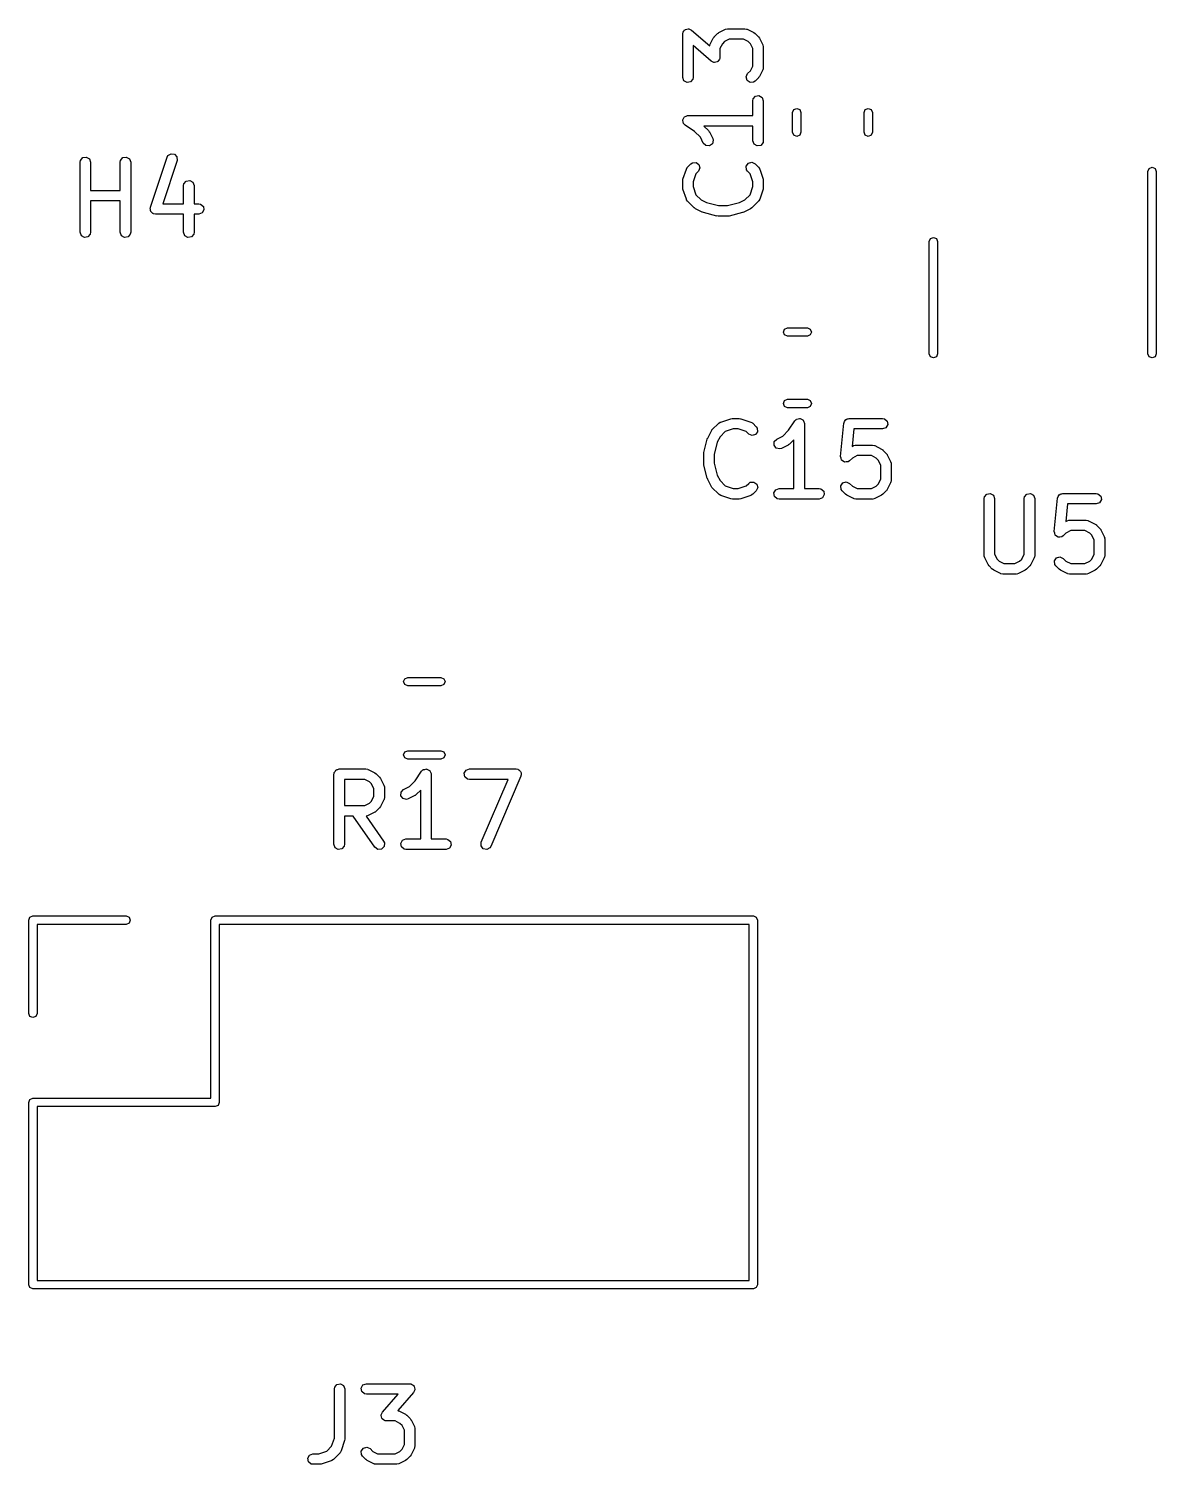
# Model space of a CAD drawing. Extents: x 96.6 to 192.3, y -145.4 to -48.3.
# Drawn here: x 101.53 to 117.62, y -140.64 to -120.16 of the extents above; entities that cross this region are included whole.
import ezdxf

# ---------------------------------------------------------------- set-up
doc = ezdxf.new("R2010")
doc.units = 0
doc.layers.add('BLACK', color=7, linetype='CONTINUOUS')

msp = doc.modelspace()

# ---------------------------------------------------------------- linework, layer by layer
at = {"layer": 'BLACK', "linetype": 'CONTINUOUS'}
for p, q in [((110.867, -120.212), (110.88, -120.197)), ((110.88, -120.197), (110.89, -120.18)), ((110.89, -120.18), (110.896, -120.178)), ((110.896, -120.178), (110.9, -120.173)), ((110.9, -120.173), (110.92, -120.17)), ((110.92, -120.17), (110.939, -120.163)), ((110.939, -120.163), (110.945, -120.165)), ((110.945, -120.165), (110.95, -120.164)), ((110.95, -120.164), (110.968, -120.174)), ((110.968, -120.174), (110.987, -120.182)), ((110.987, -120.182), (111.247, -120.409)), ((111.38, -120.219), (111.475, -120.171)), ((111.475, -120.171), (111.5, -120.164)), ((111.5, -120.164), (111.505, -120.165)), ((111.505, -120.165), (111.509, -120.163)), ((111.509, -120.163), (111.747, -120.163)), ((111.747, -120.163), (111.773, -120.168)), ((111.773, -120.168), (111.776, -120.17)), ((111.776, -120.17), (111.78, -120.171)), ((111.78, -120.171), (111.876, -120.219)), ((110.862, -120.238), (110.864, -120.227)), ((110.862, -120.857), (110.862, -120.238)), ((110.864, -120.224), (110.865, -120.221)), ((110.864, -120.227), (110.864, -120.224)), ((110.865, -120.221), (110.867, -120.212)), ((111.269, -120.628), (111.012, -120.403)), ((111.012, -120.403), (111.012, -120.857)), ((111.247, -120.409), (111.248, -120.403)), ((111.248, -120.403), (111.251, -120.399)), ((111.251, -120.395), (111.299, -120.3)), ((111.251, -120.399), (111.251, -120.395)), ((111.299, -120.3), (111.312, -120.282)), ((111.312, -120.282), (111.313, -120.28)), ((111.313, -120.28), (111.361, -120.233)), ((111.361, -120.233), (111.379, -120.22)), ((111.379, -120.22), (111.38, -120.219)), ((111.428, -120.378), (111.393, -120.446)), ((111.458, -120.347), (111.428, -120.378)), ((111.527, -120.313), (111.458, -120.347)), ((111.729, -120.313), (111.527, -120.313)), ((111.798, -120.347), (111.729, -120.313)), ((111.828, -120.378), (111.798, -120.347)), ((111.862, -120.446), (111.828, -120.378)), ((111.876, -120.219), (111.894, -120.232)), ((111.894, -120.232), (111.895, -120.233)), ((111.895, -120.233), (111.943, -120.28)), ((111.943, -120.28), (111.956, -120.299)), ((111.956, -120.299), (111.957, -120.3)), ((111.957, -120.3), (112.004, -120.395)), ((112.004, -120.395), (112.012, -120.42)), ((111.376, -120.613), (111.365, -120.63)), ((111.389, -120.597), (111.376, -120.613)), ((111.39, -120.589), (111.389, -120.597)), ((111.392, -120.586), (111.39, -120.589)), ((111.393, -120.571), (111.391, -120.583)), ((111.391, -120.583), (111.392, -120.586)), ((111.393, -120.446), (111.393, -120.571)), ((111.862, -120.697), (111.862, -120.446)), ((112.012, -120.42), (112.011, -120.424)), ((112.011, -120.424), (112.012, -120.429)), ((112.012, -120.429), (112.012, -120.714)), ((111.288, -120.635), (111.269, -120.628)), ((111.305, -120.645), (111.288, -120.635)), ((111.311, -120.644), (111.305, -120.645)), ((111.317, -120.646), (111.311, -120.644)), ((111.336, -120.64), (111.317, -120.646)), ((111.356, -120.636), (111.336, -120.64)), ((111.36, -120.632), (111.356, -120.636)), ((111.365, -120.63), (111.36, -120.632)), ((111.767, -120.851), (111.789, -120.804)), ((111.789, -120.804), (111.828, -120.765)), ((111.828, -120.765), (111.862, -120.697)), ((112.004, -120.748), (111.957, -120.843)), ((112.005, -120.743), (112.004, -120.748)), ((112.008, -120.74), (112.005, -120.743)), ((112.012, -120.714), (112.008, -120.74)), ((110.88, -120.905), (110.862, -120.857)), ((110.924, -120.931), (110.88, -120.905)), ((110.975, -120.922), (110.924, -120.931)), ((111.008, -120.883), (110.975, -120.922)), ((111.012, -120.857), (111.008, -120.883)), ((111.781, -120.9), (111.767, -120.851)), ((111.823, -120.93), (111.781, -120.9)), ((111.874, -120.925), (111.823, -120.93)), ((111.895, -120.91), (111.874, -120.925)), ((111.943, -120.863), (111.895, -120.91)), ((111.957, -120.843), (111.943, -120.861)), ((111.943, -120.861), (111.943, -120.863)), ((111.862, -121.19), (111.867, -121.165)), ((111.862, -121.401), (111.862, -121.19)), ((111.867, -121.165), (111.9, -121.126)), ((111.9, -121.126), (111.95, -121.117)), ((111.95, -121.117), (111.995, -121.142)), ((111.995, -121.142), (112.012, -121.19)), ((112.012, -121.19), (112.012, -121.762)), ((110.874, -121.444), (110.883, -121.424)), ((110.883, -121.424), (110.887, -121.422)), ((110.887, -121.422), (110.889, -121.419)), ((110.889, -121.419), (110.91, -121.411)), ((110.91, -121.411), (110.929, -121.402)), ((110.929, -121.402), (110.933, -121.403)), ((110.933, -121.403), (110.937, -121.401)), ((110.937, -121.401), (111.862, -121.401)), ((112.43, -121.359), (112.448, -121.317)), ((112.43, -121.641), (112.43, -121.359)), ((112.448, -121.317), (112.49, -121.299)), ((112.49, -121.299), (112.532, -121.317)), ((112.532, -121.317), (112.55, -121.359)), ((112.55, -121.359), (112.55, -121.641)), ((113.45, -121.359), (113.468, -121.317)), ((113.45, -121.641), (113.45, -121.359)), ((113.468, -121.317), (113.51, -121.299)), ((113.51, -121.299), (113.552, -121.317)), ((113.552, -121.317), (113.57, -121.359)), ((113.57, -121.359), (113.57, -121.641)), ((110.863, -121.471), (110.864, -121.467)), ((110.869, -121.492), (110.863, -121.471)), ((110.864, -121.463), (110.874, -121.444)), ((110.864, -121.467), (110.864, -121.463)), ((110.872, -121.514), (110.869, -121.492)), ((110.876, -121.516), (110.872, -121.514)), ((110.877, -121.521), (110.876, -121.516)), ((110.896, -121.539), (110.877, -121.521)), ((111.032, -121.63), (110.896, -121.539)), ((111.114, -121.711), (111.032, -121.63)), ((111.862, -121.551), (111.166, -121.551)), ((111.166, -121.551), (111.229, -121.614)), ((111.229, -121.614), (111.241, -121.632)), ((111.241, -121.632), (111.243, -121.633)), ((111.243, -121.633), (111.29, -121.728)), ((111.862, -121.762), (111.862, -121.551)), ((112.448, -121.683), (112.43, -121.641)), ((112.55, -121.641), (112.532, -121.683)), ((113.468, -121.683), (113.45, -121.641)), ((113.57, -121.641), (113.552, -121.683)), ((111.156, -121.795), (111.114, -121.711)), ((111.193, -121.831), (111.156, -121.795)), ((111.244, -121.834), (111.193, -121.831)), ((111.286, -121.803), (111.244, -121.834)), ((111.298, -121.753), (111.286, -121.803)), ((111.29, -121.728), (111.298, -121.753)), ((111.88, -121.81), (111.862, -121.762)), ((111.924, -121.836), (111.88, -121.81)), ((111.975, -121.827), (111.924, -121.836)), ((112.008, -121.788), (111.975, -121.827)), ((112.012, -121.762), (112.008, -121.788)), ((112.49, -121.701), (112.448, -121.683)), ((112.532, -121.683), (112.49, -121.701)), ((113.51, -121.701), (113.468, -121.683)), ((113.552, -121.683), (113.51, -121.701)), ((102.263, -122.067), (102.268, -122.042)), ((102.268, -122.042), (102.301, -122.002)), ((102.301, -122.002), (102.351, -121.994)), ((102.351, -121.994), (102.396, -122.019)), ((102.396, -122.019), (102.413, -122.067)), ((102.835, -122.067), (102.839, -122.042)), ((102.839, -122.042), (102.872, -122.002)), ((102.872, -122.002), (102.923, -121.994)), ((102.923, -121.994), (102.967, -122.019)), ((102.967, -122.019), (102.985, -122.067)), ((103.267, -122.71), (103.505, -121.996)), ((103.647, -122.043), (103.442, -122.659)), ((103.505, -121.996), (103.517, -121.973)), ((103.517, -121.973), (103.561, -121.946)), ((103.561, -121.946), (103.612, -121.954)), ((103.612, -121.954), (103.646, -121.992)), ((103.646, -121.992), (103.647, -122.043)), ((102.263, -123.067), (102.263, -122.067)), ((102.413, -122.067), (102.413, -122.469)), ((102.835, -122.469), (102.835, -122.067)), ((102.985, -122.067), (102.985, -123.067)), ((110.866, -122.31), (110.914, -122.167)), ((110.914, -122.167), (110.926, -122.144)), ((110.926, -122.144), (110.93, -122.142)), ((110.93, -122.142), (110.932, -122.137)), ((110.932, -122.137), (110.98, -122.09)), ((110.98, -122.09), (111.001, -122.075)), ((111.001, -122.075), (111.052, -122.07)), ((111.051, -122.231), (111.012, -122.346)), ((111.086, -122.196), (111.051, -122.231)), ((111.052, -122.07), (111.094, -122.1)), ((111.107, -122.149), (111.086, -122.196)), ((111.094, -122.1), (111.107, -122.149)), ((111.77, -122.123), (111.799, -122.081)), ((111.774, -122.175), (111.77, -122.123)), ((111.789, -122.196), (111.774, -122.175)), ((111.824, -122.231), (111.789, -122.196)), ((111.799, -122.081), (111.849, -122.068)), ((111.862, -122.346), (111.824, -122.231)), ((111.849, -122.068), (111.895, -122.09)), ((111.895, -122.09), (111.943, -122.137)), ((111.943, -122.137), (111.958, -122.159)), ((111.958, -122.159), (111.958, -122.163)), ((111.958, -122.163), (111.961, -122.167)), ((111.961, -122.167), (112.009, -122.31)), ((117.5, -122.2), (117.518, -122.158)), ((117.5, -124), (117.5, -122.2)), ((117.518, -122.158), (117.56, -122.14)), ((117.56, -122.14), (117.602, -122.158)), ((117.602, -122.158), (117.62, -122.2)), ((117.62, -122.2), (117.62, -124)), ((103.739, -122.401), (103.744, -122.375)), ((103.739, -122.659), (103.739, -122.401)), ((103.744, -122.375), (103.777, -122.336)), ((103.777, -122.336), (103.827, -122.327)), ((103.827, -122.327), (103.872, -122.353)), ((103.872, -122.353), (103.889, -122.401)), ((103.889, -122.401), (103.889, -122.659)), ((110.862, -122.333), (110.866, -122.311)), ((110.862, -122.429), (110.862, -122.333)), ((110.863, -122.43), (110.862, -122.429)), ((110.866, -122.452), (110.863, -122.43)), ((110.866, -122.311), (110.866, -122.31)), ((110.914, -122.595), (110.866, -122.452)), ((111.012, -122.346), (111.012, -122.416)), ((111.012, -122.416), (111.051, -122.531)), ((111.824, -122.531), (111.862, -122.416)), ((111.862, -122.416), (111.862, -122.346)), ((112.009, -122.452), (111.961, -122.595)), ((112.012, -122.429), (112.008, -122.451)), ((112.008, -122.451), (112.009, -122.452)), ((112.009, -122.31), (112.012, -122.332)), ((112.012, -122.332), (112.012, -122.333)), ((112.012, -122.333), (112.012, -122.429)), ((102.413, -122.469), (102.835, -122.469)), ((102.835, -122.619), (102.413, -122.619)), ((102.413, -122.619), (102.413, -123.067)), ((102.835, -123.067), (102.835, -122.619)), ((103.442, -122.659), (103.739, -122.659)), ((103.889, -122.659), (103.957, -122.659)), ((103.957, -122.659), (103.983, -122.664)), ((103.983, -122.664), (104.022, -122.697)), ((110.917, -122.599), (110.914, -122.595)), ((110.917, -122.603), (110.917, -122.599)), ((110.932, -122.624), (110.917, -122.603)), ((111.027, -122.72), (110.932, -122.624)), ((111.051, -122.531), (111.125, -122.605)), ((111.125, -122.605), (111.202, -122.644)), ((111.202, -122.644), (111.375, -122.687)), ((111.5, -122.687), (111.673, -122.644)), ((111.673, -122.644), (111.75, -122.605)), ((111.75, -122.605), (111.824, -122.531)), ((111.943, -122.624), (111.848, -122.72)), ((111.945, -122.62), (111.943, -122.624)), ((111.949, -122.618), (111.945, -122.62)), ((111.961, -122.595), (111.949, -122.618)), ((103.264, -122.721), (103.267, -122.716)), ((103.268, -122.741), (103.264, -122.721)), ((103.267, -122.716), (103.267, -122.71)), ((103.268, -122.762), (103.268, -122.741)), ((103.272, -122.766), (103.268, -122.762)), ((103.273, -122.772), (103.272, -122.766)), ((103.289, -122.785), (103.273, -122.772)), ((103.302, -122.8), (103.289, -122.785)), ((103.308, -122.801), (103.302, -122.8)), ((103.312, -122.805), (103.308, -122.801)), ((103.338, -122.809), (103.312, -122.805)), ((103.739, -122.809), (103.338, -122.809)), ((103.739, -123.067), (103.739, -122.809)), ((103.957, -122.809), (103.889, -122.809)), ((103.889, -122.809), (103.889, -123.067)), ((104.005, -122.791), (103.957, -122.809)), ((104.031, -122.747), (104.005, -122.791)), ((104.022, -122.697), (104.031, -122.747)), ((111.029, -122.72), (111.027, -122.72)), ((111.047, -122.734), (111.029, -122.72)), ((111.142, -122.781), (111.047, -122.734)), ((111.145, -122.782), (111.142, -122.781)), ((111.157, -122.787), (111.145, -122.782)), ((111.348, -122.835), (111.157, -122.787)), ((111.351, -122.834), (111.348, -122.835)), ((111.366, -122.837), (111.351, -122.834)), ((111.509, -122.837), (111.366, -122.837)), ((111.375, -122.687), (111.5, -122.687)), ((111.512, -122.836), (111.509, -122.837)), ((111.527, -122.835), (111.512, -122.836)), ((111.717, -122.787), (111.527, -122.835)), ((111.72, -122.785), (111.717, -122.787)), ((111.733, -122.781), (111.72, -122.785)), ((111.828, -122.734), (111.733, -122.781)), ((111.829, -122.733), (111.828, -122.734)), ((111.848, -122.72), (111.829, -122.733)), ((102.281, -123.116), (102.263, -123.067)), ((102.413, -123.067), (102.409, -123.093)), ((102.852, -123.116), (102.835, -123.067)), ((102.985, -123.067), (102.98, -123.093)), ((103.757, -123.116), (103.739, -123.067)), ((103.889, -123.067), (103.885, -123.093)), ((102.325, -123.141), (102.281, -123.116)), ((102.376, -123.132), (102.325, -123.141)), ((102.409, -123.093), (102.376, -123.132)), ((102.896, -123.141), (102.852, -123.116)), ((102.947, -123.132), (102.896, -123.141)), ((102.98, -123.093), (102.947, -123.132)), ((103.801, -123.141), (103.757, -123.116)), ((103.852, -123.132), (103.801, -123.141)), ((103.885, -123.093), (103.852, -123.132)), ((114.38, -123.2), (114.398, -123.158)), ((114.38, -124), (114.38, -123.2)), ((114.398, -123.158), (114.44, -123.14)), ((114.44, -123.14), (114.482, -123.158)), ((114.482, -123.158), (114.5, -123.2)), ((114.5, -123.2), (114.5, -124)), ((114.38, -124.8), (114.38, -124)), ((114.5, -124), (114.5, -124.8)), ((117.5, -124.8), (117.5, -124)), ((117.62, -124), (117.62, -124.8)), ((112.299, -124.49), (112.317, -124.448)), ((112.317, -124.532), (112.299, -124.49)), ((112.317, -124.448), (112.359, -124.43)), ((112.359, -124.43), (112.641, -124.43)), ((112.641, -124.43), (112.683, -124.448)), ((112.683, -124.448), (112.701, -124.49)), ((112.701, -124.49), (112.683, -124.532)), ((112.359, -124.55), (112.317, -124.532)), ((112.641, -124.55), (112.359, -124.55)), ((112.683, -124.532), (112.641, -124.55)), ((114.398, -124.842), (114.38, -124.8)), ((114.44, -124.86), (114.398, -124.842)), ((114.482, -124.842), (114.44, -124.86)), ((114.5, -124.8), (114.482, -124.842)), ((117.518, -124.842), (117.5, -124.8)), ((117.56, -124.86), (117.518, -124.842)), ((117.602, -124.842), (117.56, -124.86)), ((117.62, -124.8), (117.602, -124.842)), ((112.299, -125.51), (112.317, -125.468)), ((112.317, -125.552), (112.299, -125.51)), ((112.317, -125.468), (112.359, -125.45)), ((112.359, -125.45), (112.641, -125.45)), ((112.641, -125.45), (112.683, -125.468)), ((112.683, -125.468), (112.701, -125.51)), ((112.701, -125.51), (112.683, -125.552)), ((111.405, -125.774), (111.548, -125.726)), ((111.548, -125.726), (111.57, -125.723)), ((111.57, -125.723), (111.571, -125.722)), ((111.571, -125.722), (111.667, -125.722)), ((111.667, -125.722), (111.689, -125.726)), ((111.689, -125.726), (111.69, -125.726)), ((111.69, -125.726), (111.833, -125.774)), ((112.359, -125.57), (112.317, -125.552)), ((112.641, -125.57), (112.359, -125.57)), ((112.461, -125.756), (112.479, -125.737)), ((112.479, -125.737), (112.484, -125.736)), ((112.484, -125.736), (112.486, -125.732)), ((112.486, -125.732), (112.508, -125.729)), ((112.508, -125.729), (112.529, -125.723)), ((112.529, -125.723), (112.533, -125.724)), ((112.533, -125.724), (112.537, -125.724)), ((112.537, -125.724), (112.556, -125.734)), ((112.556, -125.734), (112.576, -125.743)), ((112.683, -125.552), (112.641, -125.57)), ((113.182, -125.754), (113.19, -125.74)), ((113.19, -125.74), (113.2, -125.736)), ((113.2, -125.736), (113.207, -125.729)), ((113.207, -125.729), (113.223, -125.728)), ((113.223, -125.728), (113.238, -125.722)), ((113.238, -125.722), (113.714, -125.722)), ((113.714, -125.722), (113.74, -125.727)), ((113.74, -125.727), (113.779, -125.76)), ((111.219, -126.002), (111.266, -125.907)), ((111.266, -125.907), (111.28, -125.889)), ((111.28, -125.887), (111.376, -125.792)), ((111.28, -125.889), (111.28, -125.887)), ((111.376, -125.792), (111.397, -125.777)), ((111.469, -125.911), (111.395, -125.985)), ((111.397, -125.777), (111.401, -125.777)), ((111.401, -125.777), (111.405, -125.774)), ((111.584, -125.872), (111.469, -125.911)), ((111.654, -125.872), (111.584, -125.872)), ((111.769, -125.911), (111.654, -125.872)), ((111.804, -125.946), (111.769, -125.911)), ((111.833, -125.774), (111.856, -125.786)), ((111.856, -125.786), (111.858, -125.79)), ((111.858, -125.79), (111.863, -125.792)), ((111.863, -125.792), (111.91, -125.84)), ((111.93, -125.912), (111.9, -125.954)), ((111.91, -125.84), (111.925, -125.861)), ((111.925, -125.861), (111.93, -125.912)), ((112.289, -125.974), (112.37, -125.892)), ((112.37, -125.892), (112.461, -125.756)), ((112.576, -125.743), (112.578, -125.747)), ((112.578, -125.747), (112.581, -125.749)), ((112.581, -125.749), (112.589, -125.77)), ((112.589, -125.77), (112.598, -125.789)), ((112.598, -125.789), (112.597, -125.793)), ((112.597, -125.793), (112.599, -125.797)), ((112.599, -125.797), (112.599, -126.722)), ((113.116, -126.266), (113.163, -125.79)), ((113.163, -125.79), (113.165, -125.786)), ((113.164, -125.784), (113.166, -125.782)), ((113.165, -125.786), (113.164, -125.784)), ((113.166, -125.782), (113.171, -125.765)), ((113.171, -125.765), (113.182, -125.754)), ((113.306, -125.872), (113.281, -126.121)), ((113.714, -125.872), (113.306, -125.872)), ((113.762, -125.855), (113.714, -125.872)), ((113.788, -125.81), (113.762, -125.855)), ((113.779, -125.76), (113.788, -125.81)), ((111.165, -126.208), (111.213, -126.017)), ((111.213, -126.017), (111.218, -126.005)), ((111.218, -126.005), (111.219, -126.002)), ((111.356, -126.062), (111.313, -126.235)), ((111.395, -125.985), (111.356, -126.062)), ((111.851, -125.967), (111.804, -125.946)), ((111.9, -125.954), (111.851, -125.967)), ((112.166, -126.104), (112.169, -126.053)), ((112.197, -126.146), (112.166, -126.104)), ((112.169, -126.053), (112.205, -126.016)), ((112.247, -126.158), (112.197, -126.146)), ((112.205, -126.016), (112.289, -125.974)), ((112.272, -126.15), (112.247, -126.158)), ((112.367, -126.103), (112.272, -126.15)), ((112.368, -126.101), (112.367, -126.103)), ((112.386, -126.089), (112.368, -126.101)), ((112.449, -126.026), (112.386, -126.089)), ((112.449, -126.722), (112.449, -126.026)), ((113.281, -126.121), (113.3, -126.111)), ((113.3, -126.111), (113.325, -126.104)), ((113.325, -126.104), (113.329, -126.105)), ((113.329, -126.105), (113.333, -126.103)), ((113.333, -126.103), (113.571, -126.103)), ((113.571, -126.103), (113.597, -126.108)), ((113.597, -126.108), (113.601, -126.111)), ((113.601, -126.111), (113.605, -126.111)), ((113.605, -126.111), (113.7, -126.159)), ((111.163, -126.226), (111.166, -126.211)), ((111.163, -126.369), (111.163, -126.226)), ((111.166, -126.211), (111.165, -126.208)), ((111.313, -126.235), (111.313, -126.36)), ((113.116, -126.267), (113.116, -126.266)), ((113.122, -126.291), (113.116, -126.267)), ((113.116, -126.267), (113.116, -126.267)), ((113.129, -126.316), (113.122, -126.291)), ((113.129, -126.317), (113.129, -126.316)), ((113.129, -126.316), (113.129, -126.316)), ((113.15, -126.331), (113.129, -126.317)), ((113.17, -126.346), (113.15, -126.331)), ((113.171, -126.346), (113.17, -126.346)), ((113.196, -126.344), (113.171, -126.346)), ((113.171, -126.346), (113.171, -126.346)), ((113.221, -126.342), (113.196, -126.344)), ((113.222, -126.342), (113.221, -126.342)), ((113.244, -126.327), (113.222, -126.342)), ((113.222, -126.342), (113.222, -126.342)), ((113.283, -126.288), (113.244, -126.327)), ((113.351, -126.253), (113.283, -126.288)), ((113.554, -126.253), (113.351, -126.253)), ((113.622, -126.288), (113.554, -126.253)), ((113.653, -126.318), (113.622, -126.288)), ((113.687, -126.387), (113.653, -126.318)), ((113.7, -126.159), (113.718, -126.172)), ((113.718, -126.172), (113.72, -126.173)), ((113.72, -126.173), (113.767, -126.221)), ((113.767, -126.221), (113.78, -126.239)), ((113.78, -126.239), (113.781, -126.24)), ((113.781, -126.24), (113.829, -126.335)), ((113.829, -126.335), (113.836, -126.36)), ((111.164, -126.372), (111.163, -126.369)), ((111.165, -126.387), (111.164, -126.372)), ((111.213, -126.577), (111.165, -126.387)), ((111.313, -126.36), (111.356, -126.533)), ((111.356, -126.533), (111.395, -126.61)), ((113.687, -126.589), (113.687, -126.387)), ((113.836, -126.36), (113.835, -126.365)), ((113.835, -126.365), (113.837, -126.369)), ((113.837, -126.369), (113.837, -126.607)), ((111.215, -126.58), (111.213, -126.577)), ((111.219, -126.593), (111.215, -126.58)), ((111.266, -126.688), (111.219, -126.593)), ((111.267, -126.689), (111.266, -126.688)), ((111.28, -126.708), (111.267, -126.689)), ((111.376, -126.803), (111.28, -126.708)), ((111.395, -126.61), (111.469, -126.684)), ((111.469, -126.684), (111.584, -126.722)), ((111.584, -126.722), (111.654, -126.722)), ((111.654, -126.722), (111.769, -126.684)), ((111.769, -126.684), (111.804, -126.649)), ((111.804, -126.649), (111.825, -126.634)), ((111.825, -126.634), (111.877, -126.63)), ((111.91, -126.755), (111.863, -126.803)), ((111.877, -126.63), (111.919, -126.659)), ((111.932, -126.709), (111.91, -126.755)), ((111.919, -126.659), (111.932, -126.709)), ((112.164, -126.784), (112.19, -126.74)), ((112.19, -126.74), (112.238, -126.722)), ((112.238, -126.722), (112.449, -126.722)), ((112.599, -126.722), (112.81, -126.722)), ((112.81, -126.722), (112.835, -126.727)), ((112.835, -126.727), (112.874, -126.76)), ((112.874, -126.76), (112.883, -126.81)), ((113.118, -126.683), (113.147, -126.641)), ((113.123, -126.734), (113.118, -126.683)), ((113.137, -126.755), (113.123, -126.734)), ((113.185, -126.803), (113.137, -126.755)), ((113.147, -126.641), (113.197, -126.627)), ((113.197, -126.627), (113.244, -126.649)), ((113.244, -126.649), (113.283, -126.688)), ((113.283, -126.688), (113.351, -126.722)), ((113.351, -126.722), (113.554, -126.722)), ((113.554, -126.722), (113.622, -126.688)), ((113.622, -126.688), (113.653, -126.658)), ((113.653, -126.658), (113.687, -126.589)), ((113.767, -126.755), (113.72, -126.803)), ((113.768, -126.754), (113.767, -126.755)), ((113.781, -126.736), (113.768, -126.754)), ((113.829, -126.64), (113.781, -126.736)), ((113.832, -126.633), (113.829, -126.636)), ((113.829, -126.636), (113.829, -126.64)), ((113.837, -126.607), (113.832, -126.633)), ((111.38, -126.805), (111.376, -126.803)), ((111.382, -126.809), (111.38, -126.805)), ((111.405, -126.821), (111.382, -126.809)), ((111.548, -126.869), (111.405, -126.821)), ((111.549, -126.868), (111.548, -126.869)), ((111.571, -126.872), (111.549, -126.868)), ((111.667, -126.872), (111.571, -126.872)), ((111.668, -126.872), (111.667, -126.872)), ((111.69, -126.869), (111.668, -126.872)), ((111.833, -126.821), (111.69, -126.869)), ((111.837, -126.818), (111.833, -126.821)), ((111.841, -126.818), (111.837, -126.818)), ((111.863, -126.803), (111.841, -126.818)), ((112.173, -126.835), (112.164, -126.784)), ((112.212, -126.868), (112.173, -126.835)), ((112.238, -126.872), (112.212, -126.868)), ((112.81, -126.872), (112.238, -126.872)), ((112.858, -126.855), (112.81, -126.872)), ((112.883, -126.81), (112.858, -126.855)), ((113.187, -126.803), (113.185, -126.803)), ((113.205, -126.817), (113.187, -126.803)), ((113.3, -126.864), (113.205, -126.817)), ((113.304, -126.865), (113.3, -126.864)), ((113.308, -126.868), (113.304, -126.865)), ((113.333, -126.872), (113.308, -126.868)), ((113.571, -126.872), (113.333, -126.872)), ((113.576, -126.871), (113.571, -126.872)), ((113.58, -126.872), (113.576, -126.871)), ((113.605, -126.864), (113.58, -126.872)), ((113.7, -126.817), (113.605, -126.864)), ((113.701, -126.816), (113.7, -126.817)), ((113.72, -126.803), (113.701, -126.816)), ((115.163, -126.867), (115.168, -126.842)), ((115.163, -127.677), (115.163, -126.867)), ((115.168, -126.842), (115.201, -126.802)), ((115.201, -126.802), (115.251, -126.794)), ((115.251, -126.794), (115.296, -126.819)), ((115.296, -126.819), (115.313, -126.867)), ((115.313, -126.867), (115.313, -127.659)), ((115.735, -126.867), (115.739, -126.842)), ((115.735, -127.659), (115.735, -126.867)), ((115.739, -126.842), (115.772, -126.802)), ((115.772, -126.802), (115.823, -126.794)), ((115.823, -126.794), (115.867, -126.819)), ((115.867, -126.819), (115.885, -126.867)), ((115.885, -126.867), (115.885, -127.677)), ((116.163, -127.336), (116.211, -126.86)), ((116.211, -126.86), (116.212, -126.856)), ((116.212, -126.854), (116.213, -126.852)), ((116.212, -126.856), (116.212, -126.854)), ((116.213, -126.852), (116.218, -126.835)), ((116.218, -126.835), (116.23, -126.824)), ((116.23, -126.824), (116.238, -126.81)), ((116.238, -126.81), (116.247, -126.806)), ((116.247, -126.806), (116.255, -126.799)), ((116.255, -126.799), (116.271, -126.798)), ((116.271, -126.798), (116.286, -126.792)), ((116.286, -126.792), (116.762, -126.792)), ((116.354, -126.942), (116.329, -127.191)), ((116.762, -126.942), (116.354, -126.942)), ((116.762, -126.792), (116.788, -126.797)), ((116.81, -126.925), (116.762, -126.942)), ((116.788, -126.797), (116.827, -126.83)), ((116.836, -126.88), (116.81, -126.925)), ((116.827, -126.83), (116.836, -126.88)), ((116.347, -127.181), (116.372, -127.174)), ((116.372, -127.174), (116.377, -127.175)), ((116.377, -127.175), (116.381, -127.173)), ((116.381, -127.173), (116.619, -127.173)), ((116.619, -127.173), (116.645, -127.178)), ((116.164, -127.337), (116.163, -127.336)), ((116.17, -127.361), (116.163, -127.337)), ((116.163, -127.337), (116.164, -127.337)), ((116.176, -127.386), (116.17, -127.361)), ((116.33, -127.358), (116.291, -127.397)), ((116.329, -127.191), (116.347, -127.181)), ((116.399, -127.323), (116.33, -127.358)), ((116.601, -127.323), (116.399, -127.323)), ((116.67, -127.358), (116.601, -127.323)), ((116.645, -127.178), (116.648, -127.181)), ((116.648, -127.181), (116.653, -127.181)), ((116.653, -127.181), (116.748, -127.229)), ((116.7, -127.388), (116.67, -127.358)), ((116.748, -127.229), (116.766, -127.242)), ((116.766, -127.242), (116.767, -127.243)), ((116.767, -127.243), (116.815, -127.291)), ((116.815, -127.291), (116.828, -127.309)), ((116.828, -127.309), (116.829, -127.31)), ((116.829, -127.31), (116.877, -127.405)), ((116.177, -127.386), (116.176, -127.386)), ((116.177, -127.387), (116.177, -127.386)), ((116.197, -127.401), (116.177, -127.387)), ((116.218, -127.416), (116.197, -127.401)), ((116.219, -127.416), (116.218, -127.416)), ((116.218, -127.416), (116.218, -127.416)), ((116.244, -127.414), (116.219, -127.416)), ((116.269, -127.412), (116.244, -127.414)), ((116.27, -127.412), (116.269, -127.412)), ((116.269, -127.412), (116.269, -127.412)), ((116.291, -127.397), (116.27, -127.412)), ((116.735, -127.457), (116.7, -127.388)), ((116.735, -127.659), (116.735, -127.457)), ((116.877, -127.405), (116.884, -127.43)), ((116.884, -127.43), (116.883, -127.435)), ((116.883, -127.435), (116.885, -127.439)), ((116.885, -127.439), (116.885, -127.677)), ((115.165, -127.681), (115.163, -127.677)), ((115.164, -127.685), (115.165, -127.681)), ((115.171, -127.71), (115.164, -127.685)), ((115.219, -127.806), (115.171, -127.71)), ((115.313, -127.659), (115.347, -127.728)), ((115.347, -127.728), (115.378, -127.758)), ((115.378, -127.758), (115.446, -127.792)), ((115.601, -127.792), (115.67, -127.758)), ((115.67, -127.758), (115.7, -127.728)), ((115.7, -127.728), (115.735, -127.659)), ((115.877, -127.71), (115.829, -127.806)), ((115.88, -127.703), (115.877, -127.706)), ((115.877, -127.706), (115.877, -127.71)), ((115.885, -127.677), (115.88, -127.703)), ((116.166, -127.753), (116.195, -127.711)), ((116.17, -127.804), (116.166, -127.753)), ((116.195, -127.711), (116.245, -127.697)), ((116.245, -127.697), (116.291, -127.719)), ((116.291, -127.719), (116.33, -127.758)), ((116.33, -127.758), (116.399, -127.792)), ((116.601, -127.792), (116.67, -127.758)), ((116.67, -127.758), (116.7, -127.728)), ((116.7, -127.728), (116.735, -127.659)), ((116.877, -127.71), (116.829, -127.806)), ((116.88, -127.703), (116.877, -127.706)), ((116.877, -127.706), (116.877, -127.71)), ((116.885, -127.677), (116.88, -127.703)), ((115.22, -127.807), (115.219, -127.806)), ((115.233, -127.825), (115.22, -127.807)), ((115.28, -127.873), (115.233, -127.825)), ((115.282, -127.873), (115.28, -127.873)), ((115.3, -127.887), (115.282, -127.873)), ((115.395, -127.934), (115.3, -127.887)), ((115.399, -127.935), (115.395, -127.934)), ((115.403, -127.938), (115.399, -127.935)), ((115.429, -127.942), (115.403, -127.938)), ((115.619, -127.942), (115.429, -127.942)), ((115.446, -127.792), (115.601, -127.792)), ((115.623, -127.941), (115.619, -127.942)), ((115.628, -127.942), (115.623, -127.941)), ((115.653, -127.934), (115.628, -127.942)), ((115.748, -127.887), (115.653, -127.934)), ((115.749, -127.886), (115.748, -127.887)), ((115.767, -127.873), (115.749, -127.886)), ((115.815, -127.825), (115.767, -127.873)), ((115.816, -127.824), (115.815, -127.825)), ((115.829, -127.806), (115.816, -127.824)), ((116.185, -127.825), (116.17, -127.804)), ((116.233, -127.873), (116.185, -127.825)), ((116.234, -127.873), (116.233, -127.873)), ((116.252, -127.887), (116.234, -127.873)), ((116.347, -127.934), (116.252, -127.887)), ((116.352, -127.935), (116.347, -127.934)), ((116.355, -127.938), (116.352, -127.935)), ((116.381, -127.942), (116.355, -127.938)), ((116.619, -127.942), (116.381, -127.942)), ((116.399, -127.792), (116.601, -127.792)), ((116.623, -127.941), (116.619, -127.942)), ((116.628, -127.942), (116.623, -127.941)), ((116.653, -127.934), (116.628, -127.942)), ((116.748, -127.887), (116.653, -127.934)), ((116.749, -127.886), (116.748, -127.887)), ((116.767, -127.873), (116.749, -127.886)), ((116.815, -127.825), (116.767, -127.873)), ((116.816, -127.824), (116.815, -127.825)), ((116.829, -127.806), (116.816, -127.824)), ((106.895, -129.435), (106.938, -129.417)), ((106.938, -129.417), (107.412, -129.417)), ((107.412, -129.417), (107.455, -129.435)), ((106.878, -129.477), (106.895, -129.435)), ((106.895, -129.52), (106.878, -129.477)), ((106.938, -129.537), (106.895, -129.52)), ((107.412, -129.537), (106.938, -129.537)), ((107.455, -129.52), (107.412, -129.537)), ((107.455, -129.435), (107.472, -129.477)), ((107.472, -129.477), (107.455, -129.52)), ((106.878, -130.523), (106.895, -130.48)), ((106.895, -130.565), (106.878, -130.523)), ((106.895, -130.48), (106.938, -130.463)), ((106.938, -130.582), (106.895, -130.565)), ((106.938, -130.463), (107.412, -130.463)), ((107.412, -130.582), (106.938, -130.582)), ((107.412, -130.463), (107.455, -130.48)), ((107.455, -130.565), (107.412, -130.582)), ((107.455, -130.48), (107.472, -130.523)), ((107.472, -130.523), (107.455, -130.565)), ((105.886, -130.797), (105.887, -130.788)), ((105.886, -131.797), (105.886, -130.797)), ((105.887, -130.784), (105.889, -130.781)), ((105.887, -130.788), (105.887, -130.784)), ((105.889, -130.781), (105.89, -130.772)), ((105.89, -130.772), (105.903, -130.757)), ((105.903, -130.757), (105.913, -130.74)), ((105.913, -130.74), (105.919, -130.738)), ((105.919, -130.738), (105.923, -130.732)), ((105.923, -130.732), (105.942, -130.729)), ((105.942, -130.729), (105.961, -130.722)), ((105.961, -130.722), (106.342, -130.722)), ((106.342, -130.722), (106.367, -130.727)), ((106.367, -130.727), (106.371, -130.73)), ((106.371, -130.73), (106.375, -130.73)), ((106.375, -130.73), (106.47, -130.778)), ((106.47, -130.778), (106.488, -130.791)), ((106.488, -130.791), (106.49, -130.792)), ((106.49, -130.792), (106.538, -130.84)), ((106.538, -130.84), (106.55, -130.858)), ((106.55, -130.858), (106.552, -130.859)), ((106.552, -130.859), (106.599, -130.954)), ((107.045, -130.892), (107.136, -130.756)), ((107.136, -130.756), (107.154, -130.737)), ((107.154, -130.737), (107.159, -130.736)), ((107.159, -130.736), (107.161, -130.732)), ((107.161, -130.732), (107.183, -130.729)), ((107.183, -130.729), (107.204, -130.723)), ((107.204, -130.723), (107.208, -130.724)), ((107.208, -130.724), (107.212, -130.724)), ((107.212, -130.724), (107.231, -130.734)), ((107.231, -130.734), (107.251, -130.743)), ((107.251, -130.743), (107.253, -130.747)), ((107.253, -130.747), (107.256, -130.749)), ((107.256, -130.749), (107.264, -130.77)), ((107.264, -130.77), (107.273, -130.789)), ((107.273, -130.789), (107.272, -130.793)), ((107.272, -130.793), (107.274, -130.797)), ((107.274, -130.797), (107.274, -131.722)), ((107.744, -130.784), (107.77, -130.74)), ((107.753, -130.835), (107.744, -130.784)), ((107.792, -130.868), (107.753, -130.835)), ((107.77, -130.74), (107.818, -130.722)), ((107.818, -130.722), (108.485, -130.722)), ((108.553, -130.827), (108.125, -131.827)), ((108.485, -130.722), (108.51, -130.727)), ((108.51, -130.727), (108.517, -130.733)), ((108.517, -130.733), (108.526, -130.735)), ((108.526, -130.735), (108.536, -130.749)), ((108.536, -130.749), (108.549, -130.76)), ((108.549, -130.76), (108.551, -130.769)), ((108.551, -130.769), (108.556, -130.776)), ((108.554, -130.818), (108.553, -130.827)), ((108.558, -130.81), (108.554, -130.818)), ((108.556, -130.776), (108.555, -130.793)), ((108.555, -130.793), (108.558, -130.81)), ((106.324, -130.872), (106.036, -130.872)), ((106.036, -130.872), (106.036, -131.246)), ((106.392, -130.907), (106.324, -130.872)), ((106.423, -130.937), (106.392, -130.907)), ((106.457, -131.006), (106.423, -130.937)), ((106.457, -131.113), (106.457, -131.006)), ((106.599, -130.954), (106.607, -130.979)), ((106.607, -130.979), (106.606, -130.984)), ((106.606, -130.984), (106.607, -130.988)), ((106.607, -130.988), (106.607, -131.131)), ((106.841, -131.104), (106.844, -131.053)), ((106.844, -131.053), (106.88, -131.016)), ((106.88, -131.016), (106.964, -130.974)), ((106.964, -130.974), (107.045, -130.892)), ((107.124, -131.026), (107.061, -131.089)), ((107.124, -131.722), (107.124, -131.026)), ((107.818, -130.872), (107.792, -130.868)), ((108.371, -130.872), (107.818, -130.872)), ((107.987, -131.768), (108.371, -130.872)), ((106.036, -131.246), (106.324, -131.246)), ((106.324, -131.246), (106.392, -131.212)), ((106.392, -131.212), (106.423, -131.182)), ((106.423, -131.182), (106.457, -131.113)), ((106.552, -131.259), (106.538, -131.278)), ((106.599, -131.164), (106.552, -131.259)), ((106.6, -131.16), (106.599, -131.164)), ((106.603, -131.156), (106.6, -131.16)), ((106.607, -131.131), (106.603, -131.156)), ((106.872, -131.146), (106.841, -131.104)), ((106.922, -131.158), (106.872, -131.146)), ((106.947, -131.15), (106.922, -131.158)), ((107.042, -131.103), (106.947, -131.15)), ((107.043, -131.101), (107.042, -131.103)), ((107.061, -131.089), (107.043, -131.101)), ((106.16, -131.396), (106.036, -131.396)), ((106.036, -131.396), (106.036, -131.797)), ((106.471, -131.84), (106.16, -131.396)), ((106.346, -131.395), (106.343, -131.396)), ((106.343, -131.396), (106.594, -131.754)), ((106.35, -131.396), (106.346, -131.395)), ((106.375, -131.388), (106.35, -131.396)), ((106.47, -131.341), (106.375, -131.388)), ((106.472, -131.339), (106.47, -131.341)), ((106.49, -131.327), (106.472, -131.339)), ((106.538, -131.279), (106.49, -131.327)), ((106.538, -131.278), (106.538, -131.279)), ((105.903, -131.846), (105.886, -131.797)), ((105.948, -131.871), (105.903, -131.846)), ((105.998, -131.862), (105.948, -131.871)), ((106.031, -131.823), (105.998, -131.862)), ((106.036, -131.797), (106.031, -131.823)), ((106.513, -131.87), (106.471, -131.84)), ((106.564, -131.865), (106.513, -131.87)), ((106.6, -131.829), (106.564, -131.865)), ((106.594, -131.754), (106.605, -131.778)), ((106.605, -131.778), (106.6, -131.829)), ((106.839, -131.784), (106.865, -131.74)), ((106.848, -131.835), (106.839, -131.784)), ((106.887, -131.868), (106.848, -131.835)), ((106.865, -131.74), (106.913, -131.722)), ((106.913, -131.872), (106.887, -131.868)), ((106.913, -131.722), (107.124, -131.722)), ((107.485, -131.872), (106.913, -131.872)), ((107.274, -131.722), (107.485, -131.722)), ((107.485, -131.722), (107.51, -131.727)), ((107.533, -131.855), (107.485, -131.872)), ((107.51, -131.727), (107.549, -131.76)), ((107.558, -131.81), (107.533, -131.855)), ((107.549, -131.76), (107.558, -131.81)), ((107.984, -131.819), (107.987, -131.768)), ((108.015, -131.86), (107.984, -131.819)), ((108.065, -131.872), (108.015, -131.86)), ((108.111, -131.849), (108.065, -131.872)), ((108.125, -131.827), (108.111, -131.849)), ((101.53, -132.88), (101.548, -132.838)), ((101.53, -134.21), (101.53, -132.88)), ((101.548, -132.838), (101.59, -132.82)), ((101.59, -132.82), (102.92, -132.82)), ((102.92, -132.82), (102.962, -132.838)), ((102.962, -132.838), (102.98, -132.88)), ((102.98, -132.88), (102.962, -132.922)), ((104.13, -132.88), (104.148, -132.838)), ((104.13, -135.42), (104.13, -132.88)), ((104.148, -132.838), (104.19, -132.82)), ((104.19, -132.82), (111.87, -132.82)), ((111.87, -132.82), (111.912, -132.838)), ((111.912, -132.838), (111.93, -132.88)), ((111.93, -132.88), (111.93, -138.08)), ((102.92, -132.94), (101.65, -132.94)), ((101.65, -132.94), (101.65, -134.21)), ((102.962, -132.922), (102.92, -132.94)), ((104.25, -132.94), (104.25, -135.48)), ((111.81, -132.94), (104.25, -132.94)), ((111.81, -138.02), (111.81, -132.94)), ((101.548, -134.252), (101.53, -134.21)), ((101.59, -134.27), (101.548, -134.252)), ((101.632, -134.252), (101.59, -134.27)), ((101.65, -134.21), (101.632, -134.252)), ((101.53, -135.48), (101.548, -135.438)), ((101.53, -138.08), (101.53, -135.48)), ((101.548, -135.438), (101.59, -135.42)), ((101.59, -135.42), (104.13, -135.42)), ((104.19, -135.54), (101.65, -135.54)), ((101.65, -135.54), (101.65, -138.02)), ((104.232, -135.522), (104.19, -135.54)), ((104.25, -135.48), (104.232, -135.522)), ((101.65, -138.02), (111.81, -138.02)), ((101.548, -138.122), (101.53, -138.08)), ((101.59, -138.14), (101.548, -138.122)), ((111.87, -138.14), (101.59, -138.14)), ((111.912, -138.122), (111.87, -138.14)), ((111.93, -138.08), (111.912, -138.122)), ((105.892, -139.567), (105.896, -139.542)), ((105.892, -140.269), (105.892, -139.567)), ((105.896, -139.542), (105.929, -139.502)), ((105.929, -139.502), (105.98, -139.494)), ((105.98, -139.494), (106.024, -139.519)), ((106.024, -139.519), (106.042, -139.567)), ((106.042, -139.567), (106.042, -140.282)), ((106.274, -139.554), (106.299, -139.51)), ((106.283, -139.605), (106.274, -139.554)), ((106.322, -139.638), (106.283, -139.605)), ((106.299, -139.51), (106.348, -139.492)), ((106.348, -139.642), (106.322, -139.638)), ((106.348, -139.492), (106.967, -139.492)), ((106.801, -139.642), (106.348, -139.642)), ((106.577, -139.899), (106.801, -139.642)), ((107.023, -139.617), (106.796, -139.877)), ((106.967, -139.492), (106.978, -139.494)), ((106.978, -139.494), (106.981, -139.494)), ((106.981, -139.494), (106.984, -139.495)), ((106.984, -139.495), (106.992, -139.497)), ((106.992, -139.497), (107.008, -139.51)), ((107.008, -139.51), (107.025, -139.52)), ((107.03, -139.598), (107.023, -139.617)), ((107.025, -139.52), (107.027, -139.526)), ((107.027, -139.526), (107.032, -139.53)), ((107.041, -139.58), (107.03, -139.598)), ((107.032, -139.53), (107.035, -139.55)), ((107.035, -139.55), (107.042, -139.569)), ((107.042, -139.569), (107.039, -139.575)), ((107.039, -139.575), (107.041, -139.58)), ((106.558, -139.947), (106.561, -139.941)), ((106.565, -139.966), (106.558, -139.947)), ((106.559, -139.935), (106.57, -139.918)), ((106.561, -139.941), (106.559, -139.935)), ((106.568, -139.986), (106.565, -139.966)), ((106.573, -139.99), (106.568, -139.986)), ((106.57, -139.918), (106.577, -139.899)), ((106.575, -139.995), (106.573, -139.99)), ((106.592, -140.006), (106.575, -139.995)), ((106.608, -140.019), (106.592, -140.006)), ((106.616, -140.02), (106.608, -140.019)), ((106.619, -140.022), (106.616, -140.02)), ((106.622, -140.021), (106.619, -140.022)), ((106.633, -140.023), (106.622, -140.021)), ((106.758, -140.023), (106.633, -140.023)), ((106.827, -140.058), (106.758, -140.023)), ((106.796, -139.877), (106.802, -139.878)), ((106.802, -139.878), (106.805, -139.881)), ((106.805, -139.881), (106.81, -139.881)), ((106.81, -139.881), (106.905, -139.929)), ((106.857, -140.088), (106.827, -140.058)), ((106.905, -139.929), (106.923, -139.942)), ((106.923, -139.942), (106.924, -139.943)), ((106.924, -139.943), (106.972, -139.991)), ((106.972, -139.991), (106.985, -140.009)), ((106.985, -140.009), (106.986, -140.01)), ((106.986, -140.01), (107.034, -140.105)), ((105.853, -140.384), (105.892, -140.269)), ((106.892, -140.157), (106.857, -140.088)), ((106.892, -140.359), (106.892, -140.157)), ((107.034, -140.105), (107.041, -140.13)), ((107.041, -140.13), (107.04, -140.135)), ((107.04, -140.135), (107.042, -140.139)), ((107.042, -140.139), (107.042, -140.377)), ((105.669, -140.492), (105.783, -140.454)), ((105.783, -140.454), (105.853, -140.384)), ((105.972, -140.478), (105.877, -140.573)), ((105.974, -140.473), (105.972, -140.478)), ((105.978, -140.471), (105.974, -140.473)), ((105.99, -140.448), (105.978, -140.471)), ((106.038, -140.305), (105.99, -140.448)), ((106.042, -140.282), (106.038, -140.304)), ((106.038, -140.304), (106.038, -140.305)), ((106.275, -140.453), (106.305, -140.411)), ((106.28, -140.504), (106.275, -140.453)), ((106.305, -140.411), (106.354, -140.397)), ((106.354, -140.397), (106.401, -140.419)), ((106.401, -140.419), (106.44, -140.458)), ((106.44, -140.458), (106.508, -140.492)), ((106.758, -140.492), (106.827, -140.458)), ((106.827, -140.458), (106.857, -140.428)), ((106.857, -140.428), (106.892, -140.359)), ((107.034, -140.41), (106.986, -140.506)), ((107.037, -140.403), (107.034, -140.406)), ((107.034, -140.406), (107.034, -140.41)), ((107.042, -140.377), (107.037, -140.403)), ((105.512, -140.554), (105.538, -140.51)), ((105.521, -140.605), (105.512, -140.554)), ((105.56, -140.638), (105.521, -140.605)), ((105.538, -140.51), (105.586, -140.492)), ((105.586, -140.642), (105.56, -140.638)), ((105.586, -140.492), (105.669, -140.492)), ((105.681, -140.642), (105.586, -140.642)), ((105.682, -140.642), (105.681, -140.642)), ((105.705, -140.639), (105.682, -140.642)), ((105.848, -140.591), (105.705, -140.639)), ((105.851, -140.588), (105.848, -140.591)), ((105.856, -140.588), (105.851, -140.588)), ((105.877, -140.573), (105.856, -140.588)), ((106.295, -140.525), (106.28, -140.504)), ((106.342, -140.573), (106.295, -140.525)), ((106.344, -140.573), (106.342, -140.573)), ((106.362, -140.587), (106.344, -140.573)), ((106.457, -140.634), (106.362, -140.587)), ((106.461, -140.635), (106.457, -140.634)), ((106.465, -140.638), (106.461, -140.635)), ((106.49, -140.642), (106.465, -140.638)), ((106.776, -140.642), (106.49, -140.642)), ((106.508, -140.492), (106.758, -140.492)), ((106.78, -140.641), (106.776, -140.642)), ((106.785, -140.642), (106.78, -140.641)), ((106.81, -140.634), (106.785, -140.642)), ((106.905, -140.587), (106.81, -140.634)), ((106.906, -140.586), (106.905, -140.587)), ((106.924, -140.573), (106.906, -140.586)), ((106.972, -140.525), (106.924, -140.573)), ((106.973, -140.524), (106.972, -140.525)), ((106.986, -140.506), (106.973, -140.524))]:
    msp.add_line(p, q, dxfattribs=at)

doc.saveas('drawing.dxf')
